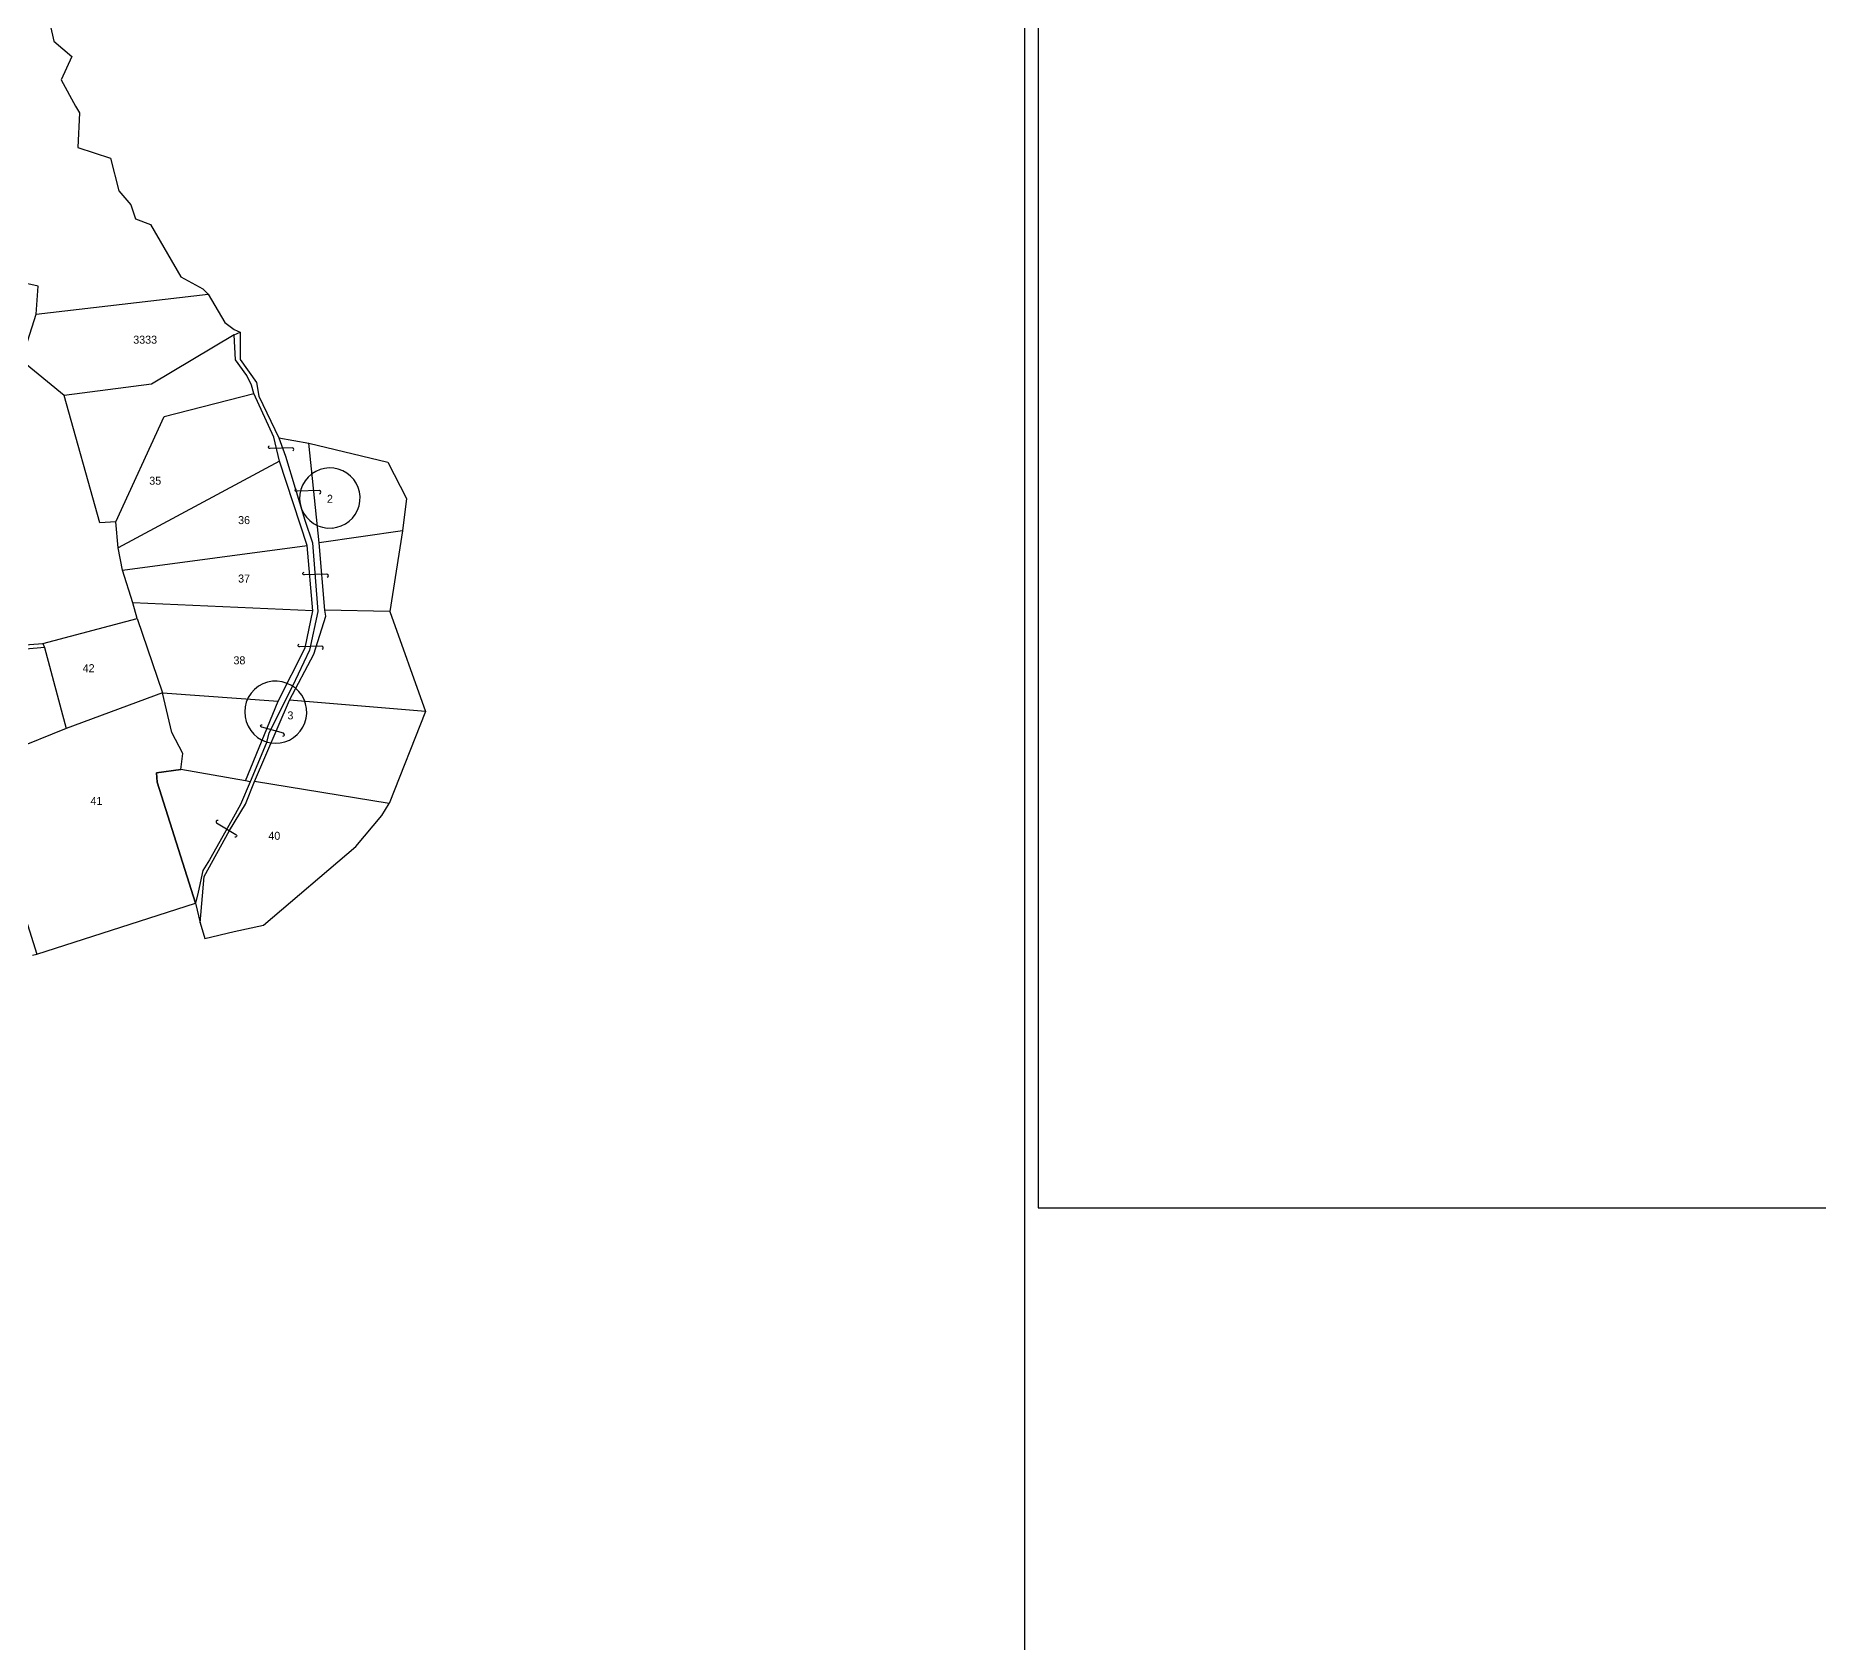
# Model space of a CAD drawing. Header units: inches. Extents: x 149135 to 154865, y 177681 to 182791.
# Drawn here: x 151020 to 152134, y 178845 to 179849 of the extents above; entities that cross this region are included whole.
import ezdxf

# ---------------------------------------------------------------- set-up
doc = ezdxf.new("R2010")
doc.units = ezdxf.units.IN
doc.header["$MEASUREMENT"] = 0
doc.layers.get('0').update_dxf_attribs({"linetype": 'CONTINUOUS'})
for name, color, linetype in [('BORDER-B', 3, 'CONTINUOUS'), ('E1', 3, 'CONTINUOUS'), ('LINK', 4, 'CONTINUOUS'), ('NO', 1, 'CONTINUOUS'), ('PARCEL', 6, 'CONTINUOUS'), ('ROAD', 2, 'CONTINUOUS'), ('TRIG-T', 1, 'CONTINUOUS')]:
    doc.layers.add(name, color=color, linetype=linetype)

msp = doc.modelspace()

# ---------------------------------------------------------------- linework, layer by layer
at = {"ltscale": 0.35}
msp.add_line((151638.1, 181170.8), (151638.1, 178594.2), dxfattribs=at)
at = {"layer": 'BORDER-B'}
for points in [[(151026.8, 179867.5), (151031.8, 179845.3), (151043.1, 179835.8), (151036.3, 179821.2), (151045.4, 179804.7), (151047.8, 179800.6), (151046.8, 179778.9), (151067.2, 179772.3), (151072.4, 179751.9)], [(151072.4, 179751.9), (151079.8, 179743), (151082.9, 179734.4), (151092.1, 179730.7), (151111.2, 179698.1), (151124.8, 179690.5), (151128.2, 179687.3), (151138.6, 179669.6), (151144.4, 179665.1), (151148.1, 179663.6), (151148.1, 179646.4), (151158.3, 179632), (151159.9, 179623.6), (151172.4, 179597.5), (151191, 179594.1), (151240.5, 179582.3), (151252, 179559.6), (151249.7, 179539.5), (151241.6, 179489.1), (151263.9, 179426.6), (151241.3, 179369)], [(151018.4, 179274.3), (151021.2, 179274.9), (151120.2, 179306.9), (151123.3, 179294.5), (151126.1, 179284.8), (151144.5, 179289.2), (151162.8, 179293.1), (151220.4, 179342.2), (151236.6, 179361.5), (151241.3, 179369)]]:
    msp.add_lwpolyline(points, dxfattribs=at)
at = {"layer": 'E1', "linetype": 'Continuous'}
msp.add_lwpolyline([(152627.5, 181029.4), (151646.7, 181029.4), (151646.7, 179116.5), (152627.5, 179116.5)], close=True, dxfattribs=at)
at = {"layer": 'LINK'}
for points in [[(151181, 179589.4, 0.878835), (151181, 179591.2), (151167, 179590.8, -1.164949), (151166.6, 179592.4)], [(151197.7, 179562.6, 0.878835), (151197.7, 179564.5), (151183.7, 179564.1, -1.164949), (151183.3, 179565.6)], [(151202.5, 179510.5, 0.878835), (151202.4, 179512.4), (151188.4, 179512, -1.164949), (151188.1, 179513.5)], [(151199.4, 179465.5, 0.878835), (151199.3, 179467.3), (151185.4, 179467, -1.164949), (151185, 179468.5)], [(151174.8, 179411.2, 0.878835), (151175.3, 179412.9), (151161.8, 179416.7, -1.164949), (151162, 179418.3)], [(151134.4, 179358.5, 0.878835), (151133.5, 179356.9), (151145.4, 179349.6, -1.164949), (151144.8, 179348.1)]]:
    msp.add_lwpolyline(points, format="xyb", dxfattribs=at)
at = {"layer": 'PARCEL'}
for points in [[(151025, 179469.1), (151083.9, 179484.6), (151081.2, 179494.5), (151074.7, 179514.8), (151071.9, 179528.8), (151070.5, 179545), (151060.6, 179544.3), (151038.3, 179623.9), (151011.5, 179645.8), (151020.8, 179674.7), (151022.1, 179692.2), (150940.8, 179710.3), (150918.5, 179712.7), (150908, 179721.6)], [(151020.8, 179674.7), (151128.2, 179687.3)], [(151144.4, 179661.8), (151092.9, 179631.1), (151038.3, 179623.9)], [(151070.5, 179545), (151100.7, 179610.8), (151156.8, 179625.2)], [(151172.8, 179582.9), (151071.9, 179528.8)], [(151249.7, 179539.5), (151197.5, 179532)], [(151074.7, 179514.8), (151190, 179530.2)], [(151193.5, 179489.4), (151081.2, 179494.5)], [(151241.6, 179489.1), (151201.1, 179489.9)], [(151083.9, 179484.6), (151099.7, 179438.3), (151039.5, 179416), (151005.5, 179402.1), (150964, 179391.4)], [(151026, 179466.5), (151039.5, 179416)], [(151151.5, 179383.2), (151111.1, 179390.3), (151112.3, 179400.4), (151105.6, 179413.5), (151099.7, 179438.3), (151171.9, 179432.9)], [(151263.9, 179426.6), (151179, 179433.6)], [(151111.1, 179390.3), (151095.9, 179388.2), (151096.3, 179382.4), (151120.2, 179306.9)], [(151241.3, 179369), (151157.2, 179382.9)]]:
    msp.add_lwpolyline(points, dxfattribs=at)
for centre, radius, start, end in [((151204.3, 179559.9), 18.8, 274.0676, 126.9852), ((151204, 179559.8), 18.7, 125.8521, 275.2008), ((151170.3, 179426.2), 19.3, 67.8584, 216.9182), ((151170.4, 179426.1), 19.4, 216.4446, 68.3321)]:
    msp.add_arc(centre, radius, start, end, dxfattribs=at)
at = {"layer": 'ROAD'}
for points in [[(151154.5, 179382.6), (151151.5, 179383.2), (151171.9, 179432.9), (151188.8, 179466.4), (151193.5, 179489.4), (151190, 179530.2), (151172.8, 179582.9), (151169.3, 179598), (151156.8, 179625.2), (151155.3, 179630.3), (151152.4, 179636.5), (151145.3, 179646.3), (151144.4, 179661.8), (151148.1, 179663.6)], [(151172.4, 179597.5), (151176.5, 179586), (151188.6, 179546.1), (151193.3, 179531.8), (151196.8, 179489), (151191.5, 179464.8), (151180.8, 179442.3), (151166.2, 179413), (151164.4, 179406.6), (151154.5, 179382.6), (151148.5, 179368.4), (151142.9, 179358.6), (151129, 179333.8), (151124.8, 179327.2), (151121.9, 179313.6), (151120.2, 179306.9)], [(151123.3, 179294.5), (151125.8, 179323.4), (151141.5, 179352.2), (151151.5, 179368.7), (151157.2, 179382.9), (151179, 179433.6), (151194.3, 179462.4), (151201.8, 179486), (151201.1, 179489.9), (151197.5, 179532), (151191, 179594.1)], [(150999.8, 179467.2), (151025, 179469.1), (151026, 179466.5), (151000.4, 179464.2)], [(151014.2, 179296.9), (151021.2, 179274.9)]]:
    msp.add_lwpolyline(points, dxfattribs=at)
at = {"layer": 'TRIG-T'}
msp.add_lwpolyline([(151096.3, 179382.4), (151095.9, 179388.2), (151111.1, 179390.3), (151112.3, 179400.4), (151105.6, 179413.5), (151099.7, 179438.3), (151039.5, 179416), (151005.5, 179402.1), (150964, 179391.4), (150966.6, 179380.2), (150970.6, 179343.5), (150983, 179347.1), (150987.6, 179349.7), (150998.1, 179351), (151000.1, 179348.1), (151005.4, 179326.4), (151009.6, 179309.4), (151014.2, 179296.9), (151021.2, 179274.9), (151120.2, 179306.9)], close=True, dxfattribs=at)

# ---------------------------------------------------------------- texts
at = {"layer": 'NO'}
for s, p in [('3333', (151081.4, 179656.3)), ('35', (151091.4, 179568.2)), ('2', (151202.4, 179556.9)), ('36', (151146.9, 179543.6)), ('37', (151146.9, 179507.1)), ('42', (151049.8, 179451.1)), ('38', (151144, 179456)), ('3', (151177.7, 179421.6)), ('41', (151054.7, 179368.2)), ('40', (151165.8, 179346.4))]:
    msp.add_text(s, height=5, dxfattribs=at).set_placement(p)

doc.saveas('drawing.dxf')
